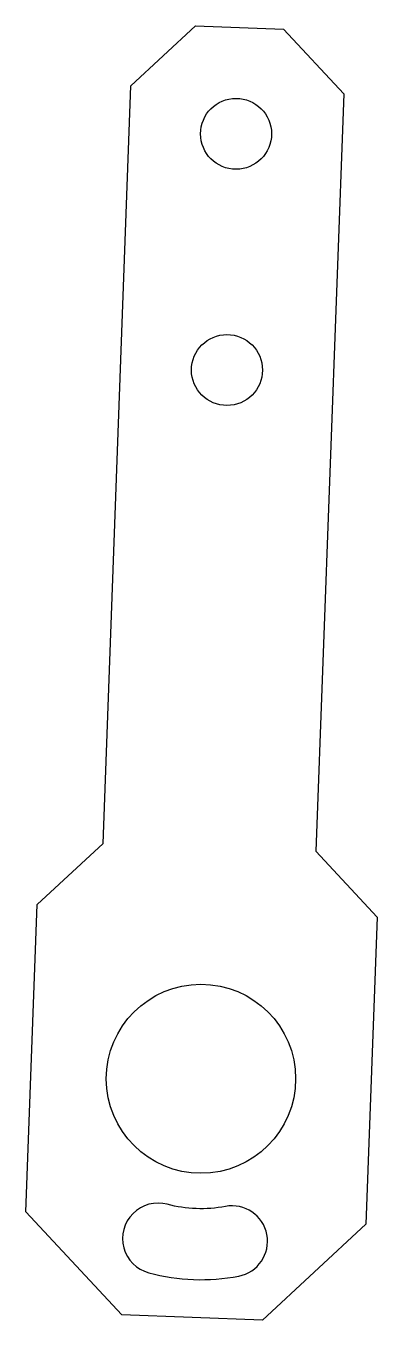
# Model space of a CAD drawing. Header units: millimetres. Extents: x 121.4 to 136.2, y -40.4 to 14.4.
import ezdxf

# ---------------------------------------------------------------- set-up
doc = ezdxf.new("R2010")
doc.units = ezdxf.units.MM
doc.layers.get('0').update_dxf_attribs({"linetype": 'CONTINUOUS'})

msp = doc.modelspace()

# ---------------------------------------------------------------- linework, layer by layer
msp.add_lwpolyline([(132.279, 14.26), (134.816, 11.529), (133.641, -20.518), (136.227, -23.301), (135.751, -36.299), (131.389, -40.352), (125.44, -40.134), (121.388, -35.773), (121.864, -22.775), (124.647, -20.189), (125.822, 11.859), (128.553, 14.397)], close=True)
msp.add_lwpolyline([(129.816, -35.544, -0.113052), (127.362, -35.454, 1), (126.585, -38.352, 0.113052), (130.378, -38.491, 0.999997)], format="xyb", close=True)
for centre, radius in [((130.267, 9.831), 1.5), ((129.884, -0.162), 1.5), ((128.785, -30.142), 4)]:
    msp.add_circle(centre, radius)

doc.saveas('drawing.dxf')
